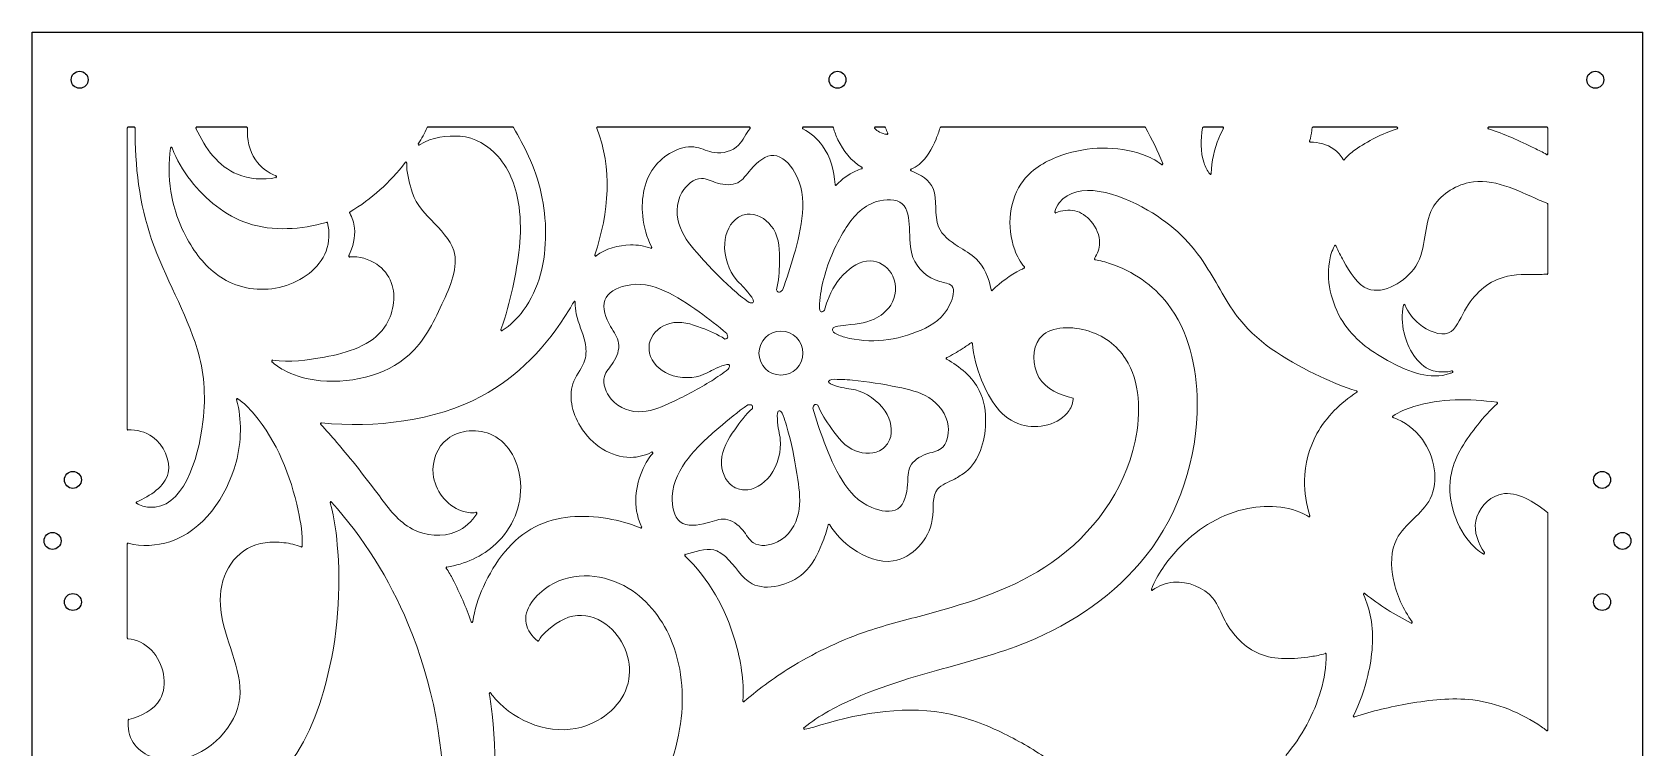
# Model space of a CAD drawing. Header units: millimetres. Extents: x -1155 to 475, y -31 to 1475.
# Drawn here: x 0 to 475, y 1264 to 1475 of the extents above; entities that cross this region are included whole.
import ezdxf

# ---------------------------------------------------------------- set-up
doc = ezdxf.new("R2010")
doc.units = ezdxf.units.MM
doc.layers.add('Layer3', color=4, linetype='Continuous')

msp = doc.modelspace()

# ---------------------------------------------------------------- linework, layer by layer
for p, q in [((0, 0), (0, 1475)), ((0, 1475), (475.03, 1475)), ((475.03, 0), (475.03, 1475)), ((30.1, 1447.01), (28.24, 1447.01)), ((63.22, 1447.01), (48.52, 1447.01)), ((141.69, 1447.01), (116.76, 1447.01)), ((211.54, 1447.01), (166.73, 1447.01)), ((236.05, 1447.01), (227.41, 1447.01)), ((251.46, 1447.01), (248.66, 1447.01)), ((328.11, 1447.01), (267.99, 1447.01)), ((351.13, 1447.01), (345.45, 1447.01)), ((402.49, 1447.01), (377.74, 1447.01)), ((446.79, 1447.01), (429.56, 1447.01))]:
    msp.add_line(p, q)
for centre, start, end in [((28.24, 1446.76), 90, 180), ((30.1, 1446.76), 359.6378, 90), ((48.52, 1446.76), 90, 205.1523), ((63.22, 1446.76), 357.3289, 90), ((116.76, 1446.76), 90, 153.3421), ((141.69, 1446.76), 30.0558, 90), ((166.73, 1446.76), 90, 202.0674), ((211.54, 1446.76), 318.9017, 90), ((227.41, 1446.76), 90, 241.971), ((236.05, 1446.76), 16.7179, 90), ((248.66, 1446.76), 90, 227.0995), ((251.46, 1446.76), 15.3966, 90), ((252.1, 1445.15), 267.9036, 28.262), ((267.99, 1446.76), 90, 166.606), ((328.11, 1446.76), 29.1538, 90), ((345.45, 1446.76), 90, 168.6519), ((351.13, 1446.76), 331.5367, 90), ((377.74, 1446.76), 90, 173.2759), ((402.49, 1446.76), 288.2022, 90), ((429.56, 1446.76), 90, 252.2771), ((446.79, 1446.76), 0, 90), ((41.04, 1440.79), 19.6821, 171.5873), ((114.1, 1442.01), 148.2715, 301.2134), ((376.98, 1442.88), 161.0186, 267.4883), ((110.23, 1436.44), 356.4489, 142.228), ((244.58, 1435), 288.039, 60.1326), ((259.3, 1434.36), 114.6845, 249.5394), ((333.21, 1436.23), 232.0608, 21.4384), ((386.83, 1437.64), 208.4829, 322.0223), ((446.79, 1439.2), 241.4907, 360), ((71.81, 1432.38), 281.6116, 68.1525), ((237.03, 1430.16), 183.0963, 317.9137), ((347.52, 1433.37), 220.654, 358.8412), ((93.86, 1421.82), 120.299, 210.5956), ((301.83, 1422.01), 168.7643, 291.1539), ((446.79, 1424.28), 0, 66.365), ((86.86, 1418.7), 14.2216, 106.047), ((182.53, 1411.55), 249.4423, 28.9124), ((384.36, 1411.85), 20.6782, 149.317), ((93.63, 1409.04), 155.2451, 272.6816), ((166.16, 1409.24), 161.221, 307.7946), ((313.53, 1408.17), 146.5883, 259.299), ((292.47, 1405.64), 294.7251, 41.4002), ((446.79, 1403.88), 270.7935, 360), ((283.06, 1399.08), 189.3469, 315.7531), ((159.93, 1395.33), 358.834, 150.6698), ((404.68, 1394.45), 22.9622, 167.7708), ((138.48, 1387.29), 159.1962, 301.0385), ((277.05, 1383.22), 3.9099, 126.4561), ((70.88, 1378.04), 83.2472, 227.2711), ((269.79, 1378.81), 114.5419, 241.0352), ((418.76, 1374.89), 294.1729, 103.6733), ((390.51, 1369.04), 303.3606, 74.9326), ((60.53, 1366.69), 55.9362, 194.8808), ((431.96, 1365.64), 310.8289, 82.5129), ((85.27, 1359.53), 84.8399, 223.3767), ((401.44, 1361.61), 123.9391, 250.1075), ((28.24, 1358), 180, 271.5959), ((182.81, 1350.94), 319.0155, 116.8247), ((30.93, 1336.3), 113.318, 236.1671), ((88.12, 1336.28), 42.039, 195.589), ((130.9, 1333.14), 327.2932, 98.45), ((376.57, 1332.41), 238.6245, 17.126), ((179.51, 1329.09), 248.0695, 25.7434), ((235, 1329.66), 31.125, 167.5445), ((28.24, 1324.08), 76.1397, 180), ((79.41, 1323.46), 246.064, 358.3262), ((192.68, 1320.78), 101.2333, 227.1159), ((428.1, 1321.42), 240.7958, 33.5883), ((122.33, 1317.07), 98.7872, 216.8702), ((330.32, 1310.72), 157.3499, 305.3308), ((392.92, 1309.28), 50.7841, 202.6234), ((129.69, 1301.26), 199.6054, 351.781), ((406.8, 1301.04), 243.7346, 36.2469), ((28.24, 1296.42), 180, 265.3255), ((149.17, 1295.79), 231.8528, 330.5449), ((381.41, 1291.57), 0.5513, 108.8692), ((135.06, 1279.96), 36.8697, 188.9835), ((209.85, 1277.87), 176.4011, 311.1728), ((389.9, 1273.36), 152.4526, 288.5183), ((28.59, 1272.15), 103.5077, 174.0797), ((227.76, 1269.73), 129.4604, 282.4766), ((446.79, 1269.35), 233.5818, 0)]:
    msp.add_arc(centre, 0.25, start, end)
at = {"lineweight": 9}
for points in [[(27.99, 1446.76), (27.99, 1416.32), (27.99, 1362.2), (27.99, 1358)], [(35.22, 1413.89), (31.58, 1424.46), (30.28, 1435.61), (30.35, 1446.76)], [(48.29, 1446.66), (51.12, 1440.63), (54.91, 1435.41), (60.55, 1433.1)], [(65.84, 1437.41), (64.02, 1440.06), (63.31, 1443.38), (63.47, 1446.75)], [(116.53, 1446.88), (115.72, 1445.26), (114.84, 1443.68), (113.88, 1442.14)], [(114.23, 1441.8), (118.13, 1444.16), (122.29, 1444.59), (126.2, 1444.32)], [(126.2, 1444.32), (130.53, 1444.03), (134.52, 1441.63), (137.37, 1438.42)], [(146.4, 1438.5), (145.08, 1441.39), (143.51, 1444.12), (141.91, 1446.89)], [(166.5, 1446.67), (171.15, 1435.2), (170.18, 1421.83), (165.92, 1409.32)], [(208.33, 1441.7), (209.74, 1443.12), (210.48, 1445.18), (211.73, 1446.6)], [(227.29, 1446.54), (229.66, 1445.28), (231.62, 1443.58), (233.11, 1441.48)], [(237.64, 1443.32), (237.1, 1444.46), (236.65, 1445.64), (236.29, 1446.84)], [(249.88, 1445.57), (249.37, 1445.85), (248.91, 1446.19), (248.49, 1446.58)], [(252.09, 1444.9), (251.33, 1444.93), (250.57, 1445.2), (249.88, 1445.57)], [(251.7, 1446.83), (251.85, 1446.28), (252.06, 1445.76), (252.32, 1445.27)], [(266.57, 1443.51), (267.04, 1444.6), (267.48, 1445.72), (267.75, 1446.82)], [(328.33, 1446.89), (330.24, 1443.45), (332.02, 1439.96), (333.44, 1436.32)], [(345.21, 1446.81), (344.51, 1443.32), (344.53, 1439.82), (345.65, 1436.43)], [(350, 1443.79), (350.4, 1444.77), (350.85, 1445.72), (351.35, 1446.65)], [(377.4, 1446.06), (377.26, 1444.99), (377.09, 1443.95), (376.75, 1442.96)], [(377.49, 1446.79), (377.46, 1446.55), (377.43, 1446.3), (377.4, 1446.06)], [(390.18, 1440.3), (393.94, 1442.96), (398.16, 1445.08), (402.57, 1446.53)], [(429.49, 1446.53), (434.14, 1445.04), (438.67, 1442.97), (443.07, 1440.82)], [(447.04, 1439.2), (447.04, 1440.33), (447.04, 1443.55), (447.04, 1446.76)], [(40.79, 1440.83), (40.17, 1436.62), (40.22, 1432.28), (40.89, 1428.06)], [(46.75, 1431.26), (44.44, 1434.21), (42.51, 1437.41), (41.27, 1440.87)], [(183.98, 1435.83), (186.93, 1439.33), (191.74, 1441.84), (195.94, 1441.05)], [(195.94, 1441.05), (197.68, 1440.72), (199.33, 1439.81), (201.15, 1439.53)], [(201.15, 1439.53), (203.67, 1439.13), (206.54, 1439.91), (208.33, 1441.7)], [(233.11, 1441.48), (235.39, 1438.28), (236.57, 1434.13), (236.78, 1430.15)], [(244.7, 1435.21), (241.53, 1437.03), (239.2, 1440.02), (237.64, 1443.32)], [(261.59, 1436.04), (263.89, 1437.87), (265.31, 1440.59), (266.57, 1443.51)], [(327.48, 1438.93), (319.9, 1441.61), (311.45, 1441.41), (303.71, 1438.73)], [(347.77, 1433.37), (347.84, 1436.92), (348.66, 1440.53), (350, 1443.79)], [(376.97, 1442.63), (379.4, 1442.52), (381.94, 1441.97), (383.93, 1440.56)], [(383.93, 1440.56), (385.03, 1439.77), (385.97, 1438.71), (386.61, 1437.52)], [(387.03, 1437.49), (387.89, 1438.59), (389.01, 1439.47), (390.18, 1440.3)], [(443.07, 1440.82), (444.29, 1440.22), (445.49, 1439.62), (446.67, 1438.98)], [(71.9, 1432.61), (69.5, 1433.57), (67.31, 1435.27), (65.84, 1437.41)], [(110.04, 1436.6), (105.53, 1430.79), (100.02, 1425.71), (93.73, 1422.04)], [(111.76, 1428.8), (111.25, 1430.98), (110.31, 1433.71), (110.48, 1436.43)], [(137.37, 1438.42), (141.03, 1434.33), (142.85, 1428.92), (143.58, 1423.52)], [(151.43, 1415.65), (151.43, 1423.65), (149.61, 1431.52), (146.4, 1438.5)], [(180.06, 1420.83), (179.56, 1426.11), (180.46, 1431.67), (183.98, 1435.83)], [(218.78, 1438.7), (216.39, 1438.85), (213.9, 1436.76), (211.99, 1434.55)], [(224.88, 1433.75), (223.41, 1436.21), (221.15, 1438.54), (218.78, 1438.7)], [(242.81, 1434.04), (243.42, 1434.32), (244.03, 1434.56), (244.65, 1434.76)], [(259.2, 1434.58), (260.06, 1434.98), (260.87, 1435.47), (261.59, 1436.04)], [(303.71, 1438.73), (299.28, 1437.2), (295.09, 1434.85), (292.33, 1431.27)], [(333.06, 1436.03), (331.41, 1437.32), (329.48, 1438.22), (327.48, 1438.93)], [(345.65, 1436.43), (346.03, 1435.27), (346.55, 1434.12), (347.33, 1433.21)], [(63.61, 1418.66), (56.94, 1420.89), (51.15, 1425.63), (46.75, 1431.26)], [(60.55, 1433.1), (64, 1431.7), (68.13, 1431.37), (71.86, 1432.13)], [(197.38, 1431.91), (195.17, 1431.88), (192.92, 1429.97), (191.63, 1427.77)], [(202.1, 1430.53), (200.43, 1431.05), (198.91, 1431.93), (197.38, 1431.91)], [(208.08, 1430.64), (206.41, 1429.79), (204.13, 1429.89), (202.1, 1430.53)], [(211.99, 1434.55), (210.67, 1433.02), (209.63, 1431.43), (208.08, 1430.64)], [(227.18, 1421.67), (227.51, 1425.75), (227.18, 1429.9), (224.88, 1433.75)], [(237.22, 1430), (238.76, 1431.71), (240.73, 1433.09), (242.81, 1434.04)], [(265.69, 1428.9), (264.64, 1431.34), (262.13, 1433.04), (259.21, 1434.12)], [(292.33, 1431.27), (288.15, 1425.86), (287.26, 1417.65), (289.77, 1410.85)], [(423.78, 1430.68), (419.43, 1429.77), (415.08, 1426.86), (412.99, 1423.08)], [(444.5, 1425.53), (437.84, 1428.38), (430.81, 1432.15), (423.78, 1430.68)], [(40.89, 1428.06), (41.78, 1422.49), (43.74, 1417.12), (46.75, 1412.27)], [(117.66, 1419.64), (115.01, 1422.44), (112.57, 1425.29), (111.76, 1428.8)], [(191.63, 1427.77), (189.72, 1424.5), (189.89, 1420.59), (191.17, 1417.3)], [(256.63, 1424.38), (254.88, 1425.91), (251.65, 1425.86), (249, 1425.04)], [(267.34, 1417.61), (265.9, 1421.02), (267.11, 1425.63), (265.69, 1428.9)], [(446.89, 1424.51), (446.1, 1424.86), (445.3, 1425.19), (444.5, 1425.53)], [(93.64, 1421.7), (94.43, 1420.36), (94.92, 1418.82), (95.07, 1417.26)], [(143.58, 1423.52), (144.68, 1415.54), (143.41, 1407.57), (141.72, 1399.76)], [(182.75, 1411.67), (181.21, 1414.45), (180.37, 1417.58), (180.06, 1420.83)], [(204.24, 1412.73), (204.45, 1415.86), (205.81, 1418.94), (208.32, 1420.44)], [(208.32, 1420.44), (209.34, 1421.06), (210.56, 1421.4), (211.77, 1421.38)], [(211.77, 1421.38), (214.49, 1421.33), (217.12, 1419.36), (218.6, 1416.99)], [(224.65, 1409.24), (225.81, 1413.32), (226.84, 1417.46), (227.18, 1421.67)], [(249, 1425.04), (244.68, 1423.71), (241.92, 1420.34), (239.67, 1416.76)], [(258.73, 1417.42), (258.6, 1420.07), (258.29, 1422.94), (256.63, 1424.38)], [(307.54, 1422.36), (305.72, 1422.78), (303.69, 1422.46), (301.92, 1421.78)], [(312.22, 1419.31), (310.95, 1420.78), (309.35, 1421.94), (307.54, 1422.36)], [(328.94, 1422.57), (336.82, 1418.03), (341.95, 1412.68), (346.17, 1406.15)], [(412.99, 1423.08), (410.18, 1418), (411.47, 1411.37), (408.09, 1406.04)], [(447.04, 1403.88), (447.04, 1406.09), (447.04, 1422.47), (447.04, 1424.28)], [(86.79, 1418.94), (79.36, 1416.8), (70.95, 1416.21), (63.61, 1418.66)], [(86.68, 1410.49), (87.65, 1413.1), (87.78, 1416.09), (87.11, 1418.76)], [(95.07, 1417.26), (95.35, 1414.49), (94.57, 1411.66), (93.41, 1409.14)], [(124.33, 1410.63), (123.3, 1413.93), (120.38, 1416.76), (117.66, 1419.64)], [(144.83, 1392.93), (149.56, 1399.35), (151.43, 1407.56), (151.43, 1415.65)], [(191.17, 1417.3), (192.38, 1414.18), (194.58, 1411.61), (196.81, 1409.13)], [(218.6, 1416.99), (220.42, 1414.07), (220.49, 1410.55), (220.42, 1407.14)], [(239.67, 1416.76), (236.65, 1411.97), (234.53, 1406.8), (233.23, 1401.38)], [(259.78, 1408.61), (258.76, 1411.27), (258.88, 1414.18), (258.73, 1417.42)], [(273.09, 1411.86), (270.71, 1413.36), (268.36, 1415.18), (267.34, 1417.61)], [(314.83, 1412.77), (314.89, 1415.09), (313.82, 1417.46), (312.22, 1419.31)], [(48.65, 1381.6), (45.47, 1392.27), (39.05, 1402.76), (35.22, 1413.89)], [(46.75, 1412.27), (49.4, 1408), (52.87, 1404.14), (57.22, 1401.8)], [(166.31, 1409.05), (169.11, 1411.21), (172.86, 1412.24), (176.5, 1412.28)], [(176.5, 1412.28), (178.55, 1412.31), (180.57, 1412.02), (182.44, 1411.32)], [(207.63, 1402.13), (205.57, 1404.65), (203.97, 1408.73), (204.24, 1412.73)], [(278.42, 1408.17), (276.88, 1409.67), (274.98, 1410.66), (273.09, 1411.86)], [(289.77, 1410.85), (290.46, 1408.98), (291.41, 1407.22), (292.65, 1405.81)], [(313.33, 1408.31), (314.23, 1409.67), (314.78, 1411.21), (314.83, 1412.77)], [(384.14, 1411.97), (383.3, 1410.56), (382.84, 1408.93), (382.58, 1407.26)], [(386.75, 1407.63), (385.93, 1409.09), (385.15, 1410.45), (384.59, 1411.93)], [(73.91, 1400.02), (79.51, 1401.56), (84.76, 1405.28), (86.68, 1410.49)], [(93.64, 1408.79), (96.41, 1408.92), (99.35, 1408.21), (101.65, 1406.58)], [(101.65, 1406.58), (103.54, 1405.28), (105.08, 1403.36), (105.91, 1401.17)], [(120.86, 1394.78), (123.33, 1400.08), (125.82, 1405.85), (124.33, 1410.63)], [(196.81, 1409.13), (199.93, 1405.64), (203.12, 1402.31), (206.59, 1399.23)], [(220.42, 1407.14), (220.36, 1404.38), (220.21, 1401.68), (219.54, 1399.05)], [(221.25, 1398.94), (222.58, 1402.3), (223.66, 1405.75), (224.65, 1409.24)], [(240.16, 1404.39), (242.4, 1406.4), (245.36, 1407.98), (248.17, 1407.53)], [(248.17, 1407.53), (250.52, 1407.16), (252.77, 1405.35), (253.86, 1403.07)], [(267.67, 1401.51), (263.84, 1402.58), (261, 1405.42), (259.78, 1408.61)], [(282.81, 1399.04), (282.23, 1402.58), (280.72, 1405.93), (278.42, 1408.17)], [(318.02, 1406.75), (316.54, 1407.24), (315.02, 1407.64), (313.49, 1407.92)], [(334.84, 1395), (330.62, 1400.39), (324.64, 1404.56), (318.02, 1406.75)], [(346.17, 1406.15), (349.49, 1401), (352.25, 1395.12), (356.16, 1390.27)], [(382.58, 1407.26), (381.57, 1400.83), (383.53, 1393.93), (387.19, 1388.7)], [(393.98, 1399.29), (390.79, 1400.46), (388.64, 1404.29), (386.75, 1407.63)], [(57.22, 1401.8), (62.15, 1399.15), (68.22, 1398.46), (73.91, 1400.02)], [(211.7, 1397.55), (210.03, 1399.83), (208.76, 1400.74), (207.63, 1402.13)], [(233.23, 1401.38), (232.64, 1398.96), (232.22, 1396.5), (232.17, 1394.02)], [(234.55, 1395.81), (235.82, 1399), (237.48, 1402), (240.16, 1404.39)], [(253.86, 1403.07), (255.16, 1400.36), (254.82, 1396.98), (253.2, 1394.49)], [(271.22, 1400.2), (270.52, 1400.97), (269.03, 1401.13), (267.67, 1401.51)], [(291.52, 1404.91), (288.46, 1403.37), (285.59, 1401.32), (283.24, 1398.91)], [(292.57, 1405.42), (292.22, 1405.25), (291.87, 1405.08), (291.52, 1404.91)], [(408.09, 1406.04), (405.11, 1401.34), (398.5, 1397.64), (393.98, 1399.29)], [(422.48, 1392.89), (425.22, 1397.76), (429.13, 1401.33), (433.8, 1402.72)], [(433.8, 1402.72), (437.24, 1403.74), (441.09, 1403.58), (444.81, 1403.61)], [(444.81, 1403.61), (445.48, 1403.61), (446.14, 1403.62), (446.8, 1403.63)], [(105.91, 1401.17), (107.51, 1396.95), (106.48, 1391.73), (103.94, 1388.05)], [(141.72, 1399.76), (140.81, 1395.55), (139.77, 1391.38), (138.25, 1387.38)], [(175.01, 1400.27), (172.4, 1399.63), (169.68, 1398.18), (168.87, 1395.98)], [(186.39, 1398.75), (182.86, 1400.31), (179.08, 1401.27), (175.01, 1400.27)], [(196.7, 1392.52), (193.41, 1394.87), (190.03, 1397.13), (186.39, 1398.75)], [(206.59, 1399.23), (208.13, 1397.86), (209.74, 1396.53), (211.42, 1395.32)], [(212.58, 1395.23), (213.12, 1395.48), (212.38, 1396.63), (211.7, 1397.55)], [(219.54, 1399.05), (219.64, 1398.77), (219.85, 1398.45), (220.11, 1398.36)], [(220.11, 1398.36), (220.48, 1398.25), (220.95, 1398.63), (221.25, 1398.94)], [(270.69, 1394.81), (271.59, 1396.72), (272.21, 1399.09), (271.22, 1400.2)], [(111.21, 1379.9), (115.48, 1383.75), (118.16, 1388.98), (120.86, 1394.78)], [(158.38, 1393.18), (151.81, 1382.27), (143.12, 1373.36), (132.5, 1367.68)], [(138.61, 1387.07), (141.05, 1388.54), (143.12, 1390.62), (144.83, 1392.93)], [(159.71, 1395.45), (159.28, 1394.69), (158.83, 1393.93), (158.38, 1393.18)], [(160.46, 1391.94), (160.24, 1393.05), (160.15, 1394.18), (160.18, 1395.33)], [(163.06, 1383.52), (162.46, 1386.45), (161.03, 1389.1), (160.46, 1391.94)], [(168.87, 1395.98), (168.05, 1393.75), (169.19, 1390.74), (170.6, 1388.25)], [(204.87, 1386.12), (202.26, 1388.42), (199.51, 1390.51), (196.7, 1392.52)], [(211.42, 1395.32), (211.78, 1395.19), (212.32, 1395.11), (212.58, 1395.23)], [(232.17, 1394.02), (232.2, 1393.48), (232.32, 1392.59), (232.73, 1392.51)], [(232.73, 1392.51), (233.02, 1392.45), (233.46, 1392.8), (233.72, 1393.09)], [(233.72, 1393.09), (233.87, 1394.02), (234.19, 1394.92), (234.55, 1395.81)], [(253.2, 1394.49), (252.01, 1392.66), (250.13, 1391.3), (248.33, 1390.44)], [(262.15, 1387.18), (265.64, 1388.72), (268.79, 1390.75), (270.69, 1394.81)], [(343.6, 1365.74), (343.5, 1376.29), (341.12, 1386.99), (334.84, 1395)], [(404.62, 1386.34), (403.96, 1389.12), (403.86, 1391.86), (404.44, 1394.5)], [(404.91, 1394.55), (405.8, 1392.45), (407.13, 1390.6), (409.09, 1389.02)], [(417.72, 1386.34), (419.87, 1387.25), (421, 1390.26), (422.48, 1392.89)], [(103.94, 1388.05), (100.16, 1382.56), (93.01, 1380.49), (86.24, 1379.2)], [(170.6, 1388.25), (171.58, 1386.52), (172.7, 1385.04), (172.95, 1383.32)], [(182.23, 1383.99), (183.06, 1386.57), (185.56, 1388.47), (188.08, 1389.14)], [(188.08, 1389.14), (191.19, 1389.98), (194.34, 1388.97), (197.34, 1387.85)], [(197.34, 1387.85), (199.78, 1386.94), (202.13, 1385.97), (204.27, 1384.53)], [(238.42, 1388.46), (237.29, 1388.33), (236.04, 1388.17), (236.03, 1387.39)], [(236.03, 1387.39), (236.03, 1387.11), (236.18, 1386.76), (236.38, 1386.52)], [(248.33, 1390.44), (245.46, 1389.08), (242.79, 1388.98), (238.42, 1388.46)], [(239.67, 1385.08), (247.05, 1383.03), (255.26, 1384.15), (262.15, 1387.18)], [(297.09, 1384.68), (299.8, 1388.21), (305.84, 1388.45), (310.8, 1387.11)], [(310.8, 1387.11), (315.93, 1385.72), (319.92, 1382.64), (322.48, 1378.7)], [(356.16, 1390.27), (362.22, 1382.76), (371.02, 1377.7), (379.86, 1373.49)], [(387.19, 1388.7), (390.53, 1383.92), (395.3, 1380.54), (400.73, 1377.68)], [(409.09, 1389.02), (411.66, 1386.95), (415.32, 1385.34), (417.72, 1386.34)], [(163, 1378.37), (163.48, 1380), (163.41, 1381.81), (163.06, 1383.52)], [(172.95, 1383.32), (173.23, 1381.47), (172.49, 1379.34), (171.34, 1377.59)], [(182.07, 1380.41), (181.82, 1381.58), (181.86, 1382.85), (182.23, 1383.99)], [(204.27, 1384.53), (204.55, 1384.54), (204.9, 1384.64), (205.05, 1384.86)], [(205.05, 1384.86), (205.26, 1385.17), (205.05, 1385.74), (204.87, 1386.12)], [(236.38, 1386.52), (237.34, 1385.81), (238.49, 1385.4), (239.67, 1385.08)], [(274.26, 1381.64), (275.16, 1382.21), (276.05, 1382.79), (276.9, 1383.42)], [(277.3, 1383.24), (277.55, 1379.67), (278.56, 1375.99), (280, 1372.42)], [(296.92, 1373.22), (294.9, 1376.65), (294.87, 1381.78), (297.09, 1384.68)], [(412.66, 1375.33), (408.41, 1376.99), (405.73, 1381.7), (404.62, 1386.34)], [(50.35, 1360.1), (51.34, 1368.37), (50.61, 1375.02), (48.65, 1381.6)], [(70.71, 1377.85), (71.73, 1376.91), (72.89, 1376.11), (74.11, 1375.43)], [(86.24, 1379.2), (80.99, 1378.21), (75.97, 1377.69), (70.91, 1378.29)], [(83.2, 1372.46), (92.99, 1371.01), (104.22, 1373.61), (111.21, 1379.9)], [(159.75, 1372.13), (160.66, 1374.28), (162.34, 1376.15), (163, 1378.37)], [(171.34, 1377.59), (170.4, 1376.16), (169.18, 1374.99), (168.76, 1373.53)], [(187.75, 1374.17), (185.03, 1375.33), (182.69, 1377.57), (182.07, 1380.41)], [(279.33, 1369.38), (277.34, 1373.31), (273.58, 1376.43), (269.67, 1378.6)], [(269.69, 1379.04), (271.28, 1379.77), (272.77, 1380.68), (274.26, 1381.64)], [(322.48, 1378.7), (326.82, 1372.01), (327.06, 1362.84), (325.29, 1354.43)], [(400.73, 1377.68), (406.23, 1374.78), (412.41, 1372.4), (418.06, 1374.35)], [(74.11, 1375.43), (76.89, 1373.87), (79.97, 1372.95), (83.2, 1372.46)], [(168.76, 1373.53), (168.16, 1371.42), (169.21, 1368.69), (170.79, 1366.78)], [(198.13, 1374.13), (195.31, 1372.95), (191.23, 1372.68), (187.75, 1374.17)], [(203.37, 1376.61), (200.86, 1375.71), (199.69, 1374.78), (198.13, 1374.13)], [(200.41, 1372.25), (202.07, 1373.31), (203.71, 1374.43), (205.26, 1375.65)], [(205.68, 1376.73), (205.61, 1377.32), (204.38, 1376.97), (203.37, 1376.61)], [(205.26, 1375.65), (205.48, 1375.96), (205.71, 1376.45), (205.68, 1376.73)], [(306.99, 1367.15), (303.15, 1367.96), (298.99, 1369.7), (296.92, 1373.22)], [(379.86, 1373.49), (383.36, 1371.82), (386.87, 1370.28), (390.57, 1369.29)], [(417.09, 1374.87), (415.6, 1374.75), (414.09, 1374.94), (412.66, 1375.33)], [(418.7, 1375.14), (418.17, 1375.01), (417.63, 1374.92), (417.09, 1374.87)], [(418.06, 1374.35), (418.33, 1374.45), (418.6, 1374.55), (418.86, 1374.67)], [(161.7, 1358.74), (159.14, 1362.91), (158.01, 1368.01), (159.75, 1372.13)], [(188.82, 1365.99), (192.81, 1367.89), (196.68, 1369.9), (200.41, 1372.25)], [(234.9, 1372.05), (234.62, 1371.54), (235.87, 1371.07), (236.93, 1370.75)], [(235.86, 1372.65), (235.5, 1372.54), (235.03, 1372.29), (234.9, 1372.05)], [(241.91, 1372.4), (239.9, 1372.58), (237.88, 1372.68), (235.86, 1372.65)], [(236.93, 1370.75), (239.57, 1369.94), (241.09, 1369.96), (242.78, 1369.54)], [(255.29, 1370.35), (250.83, 1371.26), (246.4, 1372.01), (241.91, 1372.4)], [(242.78, 1369.54), (245.84, 1368.76), (249.46, 1366.5), (251.58, 1363.23)], [(264.44, 1367.25), (261.68, 1368.98), (258.48, 1369.71), (255.29, 1370.35)], [(281.19, 1359.66), (281.3, 1363.11), (280.8, 1366.47), (279.33, 1369.38)], [(280, 1372.42), (282.38, 1366.52), (285.91, 1360.93), (291.75, 1359.28)], [(390.64, 1368.84), (385.92, 1365.73), (381.65, 1361.61), (378.9, 1356.64)], [(60.29, 1366.62), (61.86, 1360.7), (61.76, 1354.39), (60.11, 1348.19)], [(65.42, 1362.43), (64, 1364.1), (62.46, 1365.68), (60.67, 1366.89)], [(132.5, 1367.68), (118.52, 1360.21), (101.21, 1358.34), (85.29, 1359.78)], [(170.79, 1366.78), (173.14, 1363.96), (176.67, 1362.93), (179.96, 1363.13)], [(179.96, 1363.13), (183.07, 1363.32), (185.98, 1364.63), (188.82, 1365.99)], [(211.05, 1365.11), (208.08, 1363.04), (205.28, 1360.76), (202.52, 1358.4)], [(207.21, 1357.81), (208.79, 1360.09), (210.4, 1362.25), (212.41, 1364.07)], [(212.32, 1364.96), (212.08, 1365.26), (211.47, 1365.2), (211.05, 1365.11)], [(212.41, 1364.07), (212.48, 1364.36), (212.49, 1364.75), (212.32, 1364.96)], [(220.32, 1363.41), (219.73, 1363.51), (219.72, 1362.14), (219.77, 1360.99)], [(221.24, 1362.7), (221.01, 1363.01), (220.6, 1363.37), (220.32, 1363.41)], [(230.84, 1365.23), (230.49, 1365.11), (230.34, 1364.53), (230.28, 1364.12)], [(230.28, 1364.12), (231.19, 1360.72), (232.36, 1357.4), (233.61, 1354.1)], [(231.69, 1365.02), (231.44, 1365.18), (231.09, 1365.32), (230.84, 1365.23)], [(235.7, 1358.19), (234.14, 1360.39), (232.69, 1362.58), (231.69, 1365.02)], [(270.16, 1358.8), (269.76, 1362.46), (267.35, 1365.42), (264.44, 1367.25)], [(291.75, 1359.28), (296.6, 1357.91), (303.05, 1359.26), (305.81, 1363.43)], [(305.81, 1363.43), (306.54, 1364.54), (307.01, 1365.85), (306.99, 1367.15)], [(328.48, 1320.62), (338.33, 1333.19), (343.74, 1349.29), (343.6, 1365.74)], [(407.5, 1364.65), (405.32, 1363.97), (403.18, 1363.09), (401.3, 1361.82)], [(431.99, 1365.89), (423.88, 1366.95), (415.37, 1367.1), (407.5, 1364.65)], [(426.33, 1359.21), (428.13, 1361.45), (429.98, 1363.6), (432.12, 1365.45)], [(78.45, 1333.95), (76.22, 1344.27), (72.24, 1354.39), (65.42, 1362.43)], [(85.09, 1359.36), (86.7, 1357.65), (88.26, 1355.89), (89.79, 1354.11)], [(176.52, 1349.64), (170.65, 1349.57), (165, 1353.38), (161.7, 1358.74)], [(219.77, 1360.99), (219.91, 1358.17), (220.47, 1356.71), (220.64, 1354.93)], [(223.11, 1356.77), (222.58, 1358.77), (221.97, 1360.76), (221.24, 1362.7)], [(251.58, 1363.23), (253.23, 1360.66), (253.96, 1357.46), (252.87, 1354.83)], [(268.07, 1352.23), (269.78, 1353.53), (270.43, 1356.33), (270.16, 1358.8)], [(275.32, 1345.36), (279.31, 1348.64), (281, 1354.27), (281.19, 1359.66)], [(401.36, 1361.38), (404.74, 1360.16), (407.81, 1357.98), (410.02, 1354.94)], [(418.57, 1345.03), (419.67, 1350.3), (422.92, 1354.94), (426.33, 1359.21)], [(28.24, 1357.75), (30.85, 1357.83), (33.4, 1357.22), (35.5, 1355.67)], [(35.5, 1355.67), (38.73, 1353.29), (40.91, 1348.71), (40.08, 1345.05)], [(89.79, 1354.11), (94.17, 1349), (98.27, 1343.76), (102.39, 1338.26)], [(118.24, 1344.75), (117.86, 1348.64), (119.45, 1352.72), (122.44, 1355.06)], [(122.44, 1355.06), (126.04, 1357.9), (131.67, 1358.22), (135.8, 1356.21)], [(135.8, 1356.21), (140.79, 1353.79), (143.58, 1347.97), (144.01, 1342.27)], [(202.52, 1358.4), (199.3, 1355.64), (196.15, 1352.76), (193.55, 1349.44)], [(203.28, 1348.6), (203.38, 1352.04), (205.26, 1355.01), (207.21, 1357.81)], [(220.64, 1354.93), (220.96, 1351.69), (220.04, 1347.4), (217.61, 1344.22)], [(225.8, 1343.12), (225.12, 1347.75), (224.3, 1352.29), (223.11, 1356.77)], [(233.61, 1354.1), (235.07, 1350.24), (236.67, 1346.4), (238.85, 1342.92)], [(242.83, 1351.56), (239.72, 1352.78), (237.62, 1355.49), (235.7, 1358.19)], [(252.87, 1354.83), (252.42, 1353.76), (251.67, 1352.78), (250.72, 1352.1)], [(325.29, 1354.43), (322.14, 1339.51), (312.66, 1327), (300.76, 1318.67)], [(378.9, 1356.64), (376.58, 1352.44), (375.35, 1347.62), (375.27, 1342.83)], [(410.02, 1354.94), (413.64, 1349.95), (414.97, 1342.63), (412.35, 1337.46)], [(182.7, 1351.16), (180.8, 1350.2), (178.65, 1349.67), (176.52, 1349.64)], [(180.21, 1346.36), (180.96, 1347.96), (181.87, 1349.47), (183, 1350.78)], [(193.55, 1349.44), (191.02, 1346.22), (189.01, 1342.58), (188.79, 1338.1)], [(250.72, 1352.1), (248.56, 1350.55), (245.36, 1350.56), (242.83, 1351.56)], [(258.98, 1347), (259.79, 1348.64), (261.62, 1349.88), (263.58, 1350.57)], [(263.58, 1350.57), (265.19, 1351.13), (266.88, 1351.32), (268.07, 1352.23)], [(40.08, 1345.05), (39.18, 1341.09), (34.74, 1338.22), (30.83, 1336.53)], [(60.11, 1348.19), (57.37, 1337.92), (50.37, 1327.97), (40.56, 1324.78)], [(126.64, 1333.87), (122.19, 1335.45), (118.71, 1339.95), (118.24, 1344.75)], [(179.53, 1329.64), (177.08, 1335.11), (177.8, 1341.18), (180.21, 1346.36)], [(206.56, 1341.16), (204.31, 1342.71), (203.21, 1345.81), (203.28, 1348.6)], [(258.19, 1341.67), (258.33, 1343.64), (258.22, 1345.49), (258.98, 1347)], [(272.07, 1343.26), (273.24, 1343.89), (274.26, 1344.63), (275.32, 1345.36)], [(424.01, 1324.65), (419.35, 1330.19), (417.13, 1338.15), (418.57, 1345.03)], [(144.01, 1342.27), (144.53, 1335.39), (141.6, 1328.68), (136.76, 1324.13)], [(209.95, 1340.04), (208.76, 1340.1), (207.55, 1340.48), (206.56, 1341.16)], [(217.61, 1344.22), (215.7, 1341.72), (212.87, 1339.91), (209.95, 1340.04)], [(225.98, 1333.19), (226.7, 1336.46), (226.28, 1339.81), (225.8, 1343.12)], [(238.85, 1342.92), (240.96, 1339.54), (243.63, 1336.49), (247.66, 1334.82)], [(255.3, 1334.5), (257.25, 1335.77), (257.99, 1338.85), (258.19, 1341.67)], [(265.48, 1331.33), (265.98, 1334.66), (265.26, 1338.26), (267.02, 1340.31)], [(267.02, 1340.31), (268.15, 1341.63), (270.3, 1342.31), (272.07, 1343.26)], [(375.27, 1342.83), (375.21, 1339.34), (375.77, 1335.85), (376.81, 1332.49)], [(445.95, 1334.16), (442.23, 1337.05), (437.03, 1340), (432.55, 1338.63)], [(87.88, 1336.21), (89.17, 1331.58), (89.79, 1326.77), (90.13, 1321.94)], [(110.82, 1300.69), (105.33, 1313.77), (97.74, 1325.99), (88.31, 1336.45)], [(102.39, 1338.26), (105.19, 1334.52), (108.01, 1330.67), (112.13, 1328.52)], [(188.79, 1338.1), (188.66, 1335.24), (189.26, 1332.04), (191.14, 1330.61)], [(375.98, 1332.47), (370.68, 1335.48), (363.63, 1335.77), (357.32, 1334.3)], [(412.35, 1337.46), (410.07, 1332.94), (404.77, 1330.07), (402.45, 1325.62)], [(432.55, 1338.63), (429.28, 1337.63), (426.39, 1334.32), (425.75, 1330.86)], [(79.66, 1323.45), (79.76, 1326.97), (79.21, 1330.47), (78.45, 1333.95)], [(125.11, 1327.76), (127.58, 1328.84), (129.67, 1330.76), (131.11, 1333)], [(130.87, 1333.38), (129.47, 1333.18), (128.01, 1333.38), (126.64, 1333.87)], [(148.36, 1329.21), (154.66, 1332.44), (162.43, 1332.83), (169.73, 1331.58)], [(169.73, 1331.58), (173.08, 1331.01), (176.33, 1330.1), (179.41, 1328.86)], [(191.14, 1330.61), (193.05, 1329.16), (196.28, 1329.52), (199.09, 1330.31)], [(199.09, 1330.31), (201.04, 1330.86), (202.79, 1331.61), (204.51, 1331.41)], [(204.51, 1331.41), (206.38, 1331.19), (208.22, 1329.85), (209.56, 1328.2)], [(219.82, 1324.72), (223.21, 1326.38), (225.23, 1329.74), (225.98, 1333.19)], [(247.66, 1334.82), (250.23, 1333.75), (253.36, 1333.24), (255.3, 1334.5)], [(253.97, 1319.13), (259.47, 1320.01), (264.55, 1325.21), (265.48, 1331.33)], [(357.32, 1334.3), (349.67, 1332.52), (343.1, 1328.15), (337.86, 1322.54)], [(376.44, 1332.2), (376.29, 1332.29), (376.13, 1332.38), (375.98, 1332.47)], [(425.75, 1330.86), (425.16, 1327.64), (426.5, 1324.28), (428.31, 1321.56)], [(447.04, 1333.28), (447.04, 1333.28), (445.95, 1334.16), (445.95, 1334.16)], [(447.04, 1269.35), (447.04, 1275.34), (447.04, 1333.28), (447.04, 1333.28)], [(112.13, 1328.52), (116.02, 1326.5), (121.07, 1325.99), (125.11, 1327.76)], [(133.09, 1311.51), (136.39, 1318.81), (141.51, 1325.69), (148.36, 1329.21)], [(179.73, 1329.2), (179.66, 1329.34), (179.59, 1329.49), (179.53, 1329.64)], [(209.56, 1328.2), (210.67, 1326.84), (211.44, 1325.27), (212.73, 1324.44)], [(232.93, 1324.18), (233.66, 1325.99), (234.34, 1327.82), (234.76, 1329.71)], [(235.22, 1329.79), (236.92, 1326.97), (239.24, 1324.57), (242.05, 1322.63)], [(402.45, 1325.62), (400.64, 1322.13), (400.66, 1317.68), (401.48, 1313.58)], [(27.99, 1324.08), (27.99, 1321.13), (27.99, 1298.94), (27.99, 1296.42)], [(40.56, 1324.78), (36.68, 1323.52), (32.36, 1323.32), (28.3, 1324.32)], [(56.7, 1314.58), (57.98, 1317.95), (60.39, 1321.06), (63.5, 1322.79)], [(63.5, 1322.79), (66.67, 1324.57), (70.57, 1324.9), (74.26, 1324.49)], [(74.26, 1324.49), (76.02, 1324.3), (77.73, 1323.93), (79.31, 1323.23)], [(90.13, 1321.94), (91.12, 1308.05), (89.84, 1294.09), (85.88, 1280.57)], [(136.76, 1324.13), (132.8, 1320.41), (127.56, 1318.13), (122.29, 1317.32)], [(207.33, 1295.49), (204.52, 1304.95), (199.59, 1314.02), (192.51, 1320.6)], [(192.63, 1321.03), (195.5, 1321.6), (198.43, 1323.04), (201.08, 1322.35)], [(201.08, 1322.35), (202.28, 1322.04), (203.43, 1321.29), (204.44, 1320.39)], [(212.73, 1324.44), (214.59, 1323.25), (217.52, 1323.59), (219.82, 1324.72)], [(227.45, 1315.48), (230.15, 1317.84), (231.63, 1320.98), (232.93, 1324.18)], [(242.05, 1322.63), (245.58, 1320.19), (249.89, 1318.47), (253.97, 1319.13)], [(293.49, 1295.19), (306.9, 1300.7), (319.53, 1309.2), (328.48, 1320.62)], [(337.86, 1322.54), (334.62, 1319.07), (331.89, 1315.14), (330.09, 1310.81)], [(427.98, 1321.2), (426.46, 1322.05), (425.16, 1323.27), (424.01, 1324.65)], [(122.13, 1316.92), (122.88, 1315.91), (123.49, 1314.79), (124.07, 1313.66)], [(175.8, 1311.09), (168.94, 1315.2), (159.85, 1316.36), (152.5, 1311.76)], [(204.44, 1320.39), (207.36, 1317.81), (209.18, 1314.03), (212.3, 1312.39)], [(300.76, 1318.67), (289.76, 1310.96), (276.7, 1306.82), (263.72, 1303.34)], [(55.85, 1303.24), (55.22, 1307.08), (55.32, 1310.98), (56.7, 1314.58)], [(124.07, 1313.66), (126.14, 1309.63), (127.93, 1305.45), (129.45, 1301.18)], [(129.94, 1301.23), (130.44, 1304.75), (131.57, 1308.17), (133.09, 1311.51)], [(152.5, 1311.76), (148.39, 1309.2), (144.82, 1304.82), (145.66, 1300.67)], [(188.77, 1294.98), (186.21, 1301.49), (181.88, 1307.45), (175.8, 1311.09)], [(212.3, 1312.39), (216.61, 1310.13), (223.4, 1311.92), (227.45, 1315.48)], [(330.46, 1310.51), (332.25, 1311.78), (334.39, 1312.61), (336.64, 1312.81)], [(336.64, 1312.81), (340.92, 1313.19), (345.59, 1311.33), (348.2, 1308.14)], [(401.48, 1313.58), (402.4, 1308.98), (404.34, 1304.82), (407, 1301.19)], [(348.2, 1308.14), (349.8, 1306.19), (350.62, 1303.75), (351.85, 1301.45)], [(392.69, 1309.18), (393.63, 1306.93), (394.37, 1304.63), (394.81, 1302.26)], [(406.69, 1300.81), (401.9, 1303.18), (397.27, 1306.05), (393.08, 1309.47)], [(60.95, 1277.17), (62.72, 1285.67), (57.3, 1294.28), (55.85, 1303.24)], [(151.27, 1297.99), (153.88, 1300.57), (157.24, 1302.74), (160.79, 1303.03)], [(160.79, 1303.03), (164.08, 1303.3), (167.53, 1301.95), (170.2, 1299.67)], [(263.72, 1303.34), (257.96, 1301.79), (252.21, 1300.38), (246.6, 1298.48)], [(394.81, 1302.26), (395.83, 1296.79), (395.24, 1290.91), (393.94, 1285.32)], [(121.43, 1244.74), (121.75, 1263.86), (118.21, 1283.06), (110.82, 1300.69)], [(145.66, 1300.67), (146.06, 1298.74), (147.41, 1296.85), (149.01, 1295.59)], [(149.38, 1295.66), (149.87, 1296.53), (150.54, 1297.27), (151.27, 1297.99)], [(170.2, 1299.67), (174.86, 1295.68), (177.15, 1288.87), (175.76, 1283.11)], [(246.6, 1298.48), (238.96, 1295.91), (231.57, 1292.45), (224.63, 1288.27)], [(351.85, 1301.45), (354.1, 1297.22), (357.7, 1293.49), (361.99, 1291.72)], [(28.22, 1296.17), (30.71, 1295.97), (33.26, 1294.71), (35.16, 1292.76)], [(35.16, 1292.76), (38.85, 1288.97), (40.13, 1282.53), (37.71, 1278.31)], [(190.94, 1269.46), (192.41, 1277.98), (191.94, 1286.91), (188.77, 1294.98)], [(209.6, 1277.89), (209.97, 1283.78), (209.04, 1289.71), (207.33, 1295.49)], [(266.68, 1286.78), (275.73, 1289.31), (284.77, 1291.62), (293.49, 1295.19)], [(224.63, 1288.27), (219.46, 1285.15), (214.54, 1281.64), (210.01, 1277.68)], [(361.99, 1291.72), (366.63, 1289.8), (372.09, 1290.17), (377.19, 1290.91)], [(377.19, 1290.91), (378.61, 1291.12), (380, 1291.35), (381.33, 1291.81)], [(381.66, 1291.57), (381.69, 1287.98), (381.07, 1284.38), (380.06, 1280.91)], [(175.76, 1283.11), (174.25, 1276.89), (168.44, 1271.91), (162.06, 1270.12)], [(234.87, 1274.78), (244.78, 1280.35), (255.73, 1283.72), (266.68, 1286.78)], [(393.94, 1285.32), (392.97, 1281.18), (391.61, 1277.19), (389.68, 1273.48)], [(37.71, 1278.31), (35.92, 1275.17), (32.08, 1273.25), (28.53, 1272.4)], [(85.88, 1280.57), (82.9, 1270.39), (78.4, 1260.45), (70.3, 1253.37)], [(134.81, 1279.92), (135.12, 1277.93), (135.39, 1275.94), (135.62, 1273.95)], [(136.65, 1278.4), (136.16, 1278.95), (135.7, 1279.52), (135.26, 1280.11)], [(162.06, 1270.12), (153.02, 1267.6), (142.84, 1271.47), (136.65, 1278.4)], [(380.06, 1280.91), (378.03, 1273.88), (374.44, 1267.37), (369.75, 1261.71)], [(406.06, 1277.03), (412.32, 1278.12), (418.69, 1278.89), (424.93, 1278.12)], [(424.93, 1278.12), (432.11, 1277.24), (439.11, 1274.31), (445.17, 1270.19)], [(41.68, 1260.46), (50.92, 1260.96), (59.25, 1269.02), (60.95, 1277.17)], [(135.62, 1273.95), (137.35, 1258.42), (136.38, 1242.72), (132.05, 1227.42)], [(227.6, 1269.92), (229.85, 1271.77), (232.33, 1273.35), (234.87, 1274.78)], [(268.63, 1274.32), (255.95, 1276.52), (242.51, 1273.94), (230.25, 1270.02)], [(285.82, 1268.59), (280.36, 1271.2), (274.58, 1273.29), (268.63, 1274.32)], [(389.98, 1273.13), (395.21, 1274.88), (400.59, 1276.07), (406.06, 1277.03)], [(28.34, 1272.18), (28.11, 1269.93), (28.58, 1267.47), (29.78, 1265.56)], [(179.88, 1243.29), (185.31, 1251.06), (189.32, 1260.01), (190.94, 1269.46)], [(230.25, 1270.02), (229.44, 1269.84), (228.63, 1269.66), (227.82, 1269.48)], [(299.28, 1260.86), (294.95, 1263.73), (290.5, 1266.35), (285.82, 1268.59)], [(445.17, 1270.19), (445.67, 1269.85), (446.16, 1269.51), (446.64, 1269.15)], [(29.78, 1265.56), (32.06, 1261.89), (36.99, 1260.2), (41.68, 1260.46)]]:
    msp.add_open_spline(points, degree=3, dxfattribs=at)
for points, knots in [([(301.58, 1422.06), (301.77, 1423.02), (302.3, 1423.94), (302.92, 1424.71), (302.92, 1424.71), (308.35, 1431.56), (320.3, 1427.55), (328.94, 1422.57)], [0.75931993, 0.75931993, 0.75931993, 0.75931993, 0.7804878, 0.7804878, 0.7804878, 0.7804878, 0.80487805, 0.80487805, 0.80487805, 0.80487805]), ([(227.3, 1380.37), (227.3, 1383.95), (224.4, 1386.85), (220.83, 1386.85), (220.83, 1386.85), (217.25, 1386.85), (214.35, 1383.95), (214.35, 1380.37), (214.35, 1380.37), (214.35, 1376.8), (217.25, 1373.9), (220.83, 1373.9), (220.83, 1373.9), (224.4, 1373.9), (227.3, 1376.8), (227.3, 1380.37)], [0, 0, 0, 0, 0.2, 0.2, 0.2, 0.2, 0.4, 0.4, 0.4, 0.4, 0.6, 0.6, 0.6, 0.6, 1, 1, 1, 1]), ([(30.79, 1336.1), (31.88, 1335.37), (33.25, 1335.01), (34.53, 1334.92), (34.53, 1334.92), (44.31, 1334.19), (48.97, 1348.69), (50.35, 1360.1)], [0.2586161, 0.2586161, 0.2586161, 0.2586161, 0.3333333, 0.3333333, 0.3333333, 0.3333333, 0.4166667, 0.4166667, 0.4166667, 0.4166667])]:
    msp.add_open_spline(points, degree=3, knots=knots, dxfattribs=at)
at = {"layer": 'Layer3'}
for centre in [(13.99, 1461), (237.51, 1461), (461.03, 1461), (12, 1343), (463.03, 1343), (6, 1325), (469.03, 1325), (12, 1307), (463.03, 1307)]:
    msp.add_circle(centre, 2.5, dxfattribs=at)

doc.saveas('drawing.dxf')
